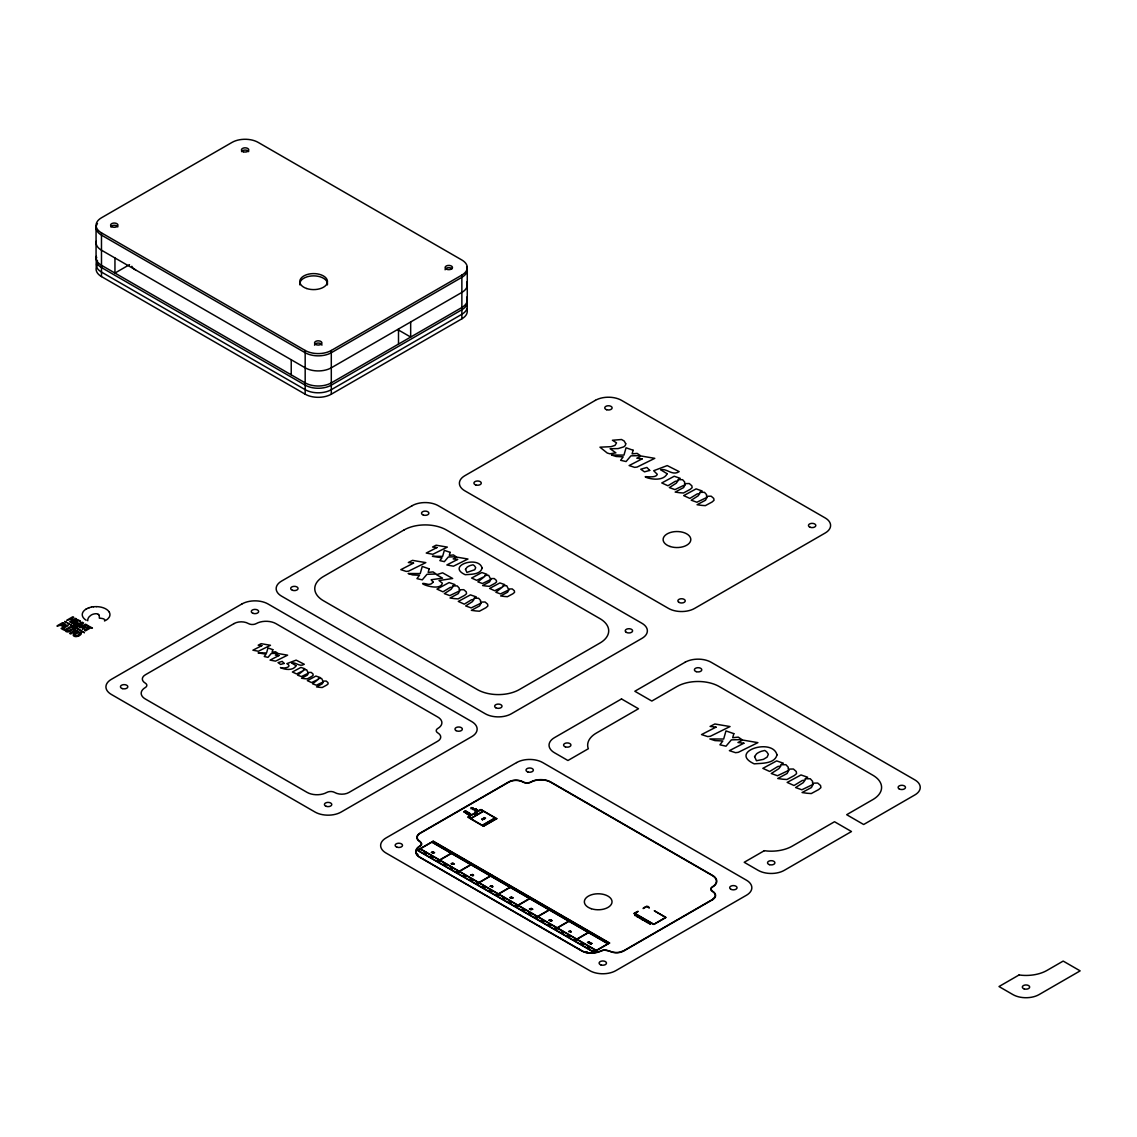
<?xml version="1.0" encoding="UTF-8"?>
<svg xmlns="http://www.w3.org/2000/svg" width="1137" height="1137" viewBox="0 0 1137 1137"><rect width="100%" height="100%" fill="white"/><g stroke="black" fill="none" stroke-linecap="round" stroke-linejoin="round"><path stroke-width="1.5" d="M551.303 920.871L550.464 920.871L551.246 920.515M63.97 624.369L61.881 625.108A9.352 5.401 0 0 1 61.512 624.909M635.597 914.12C631.262 914.176 638.155 911.078 634.275 913.309L653.818 924.452L665.955 917.445L654.287 910.765L665.685 917.46L653.832 924.296L634.801 913.309L638.127 911.32L634.56 913.267M74.275 628.008L76.378 626.743C79.803 628.562 74.8 626.658 76.662 628.15M84.408 632.698L77.359 628.676L80.954 630.637M78.083 626.658L78.979 625.748L75.895 625.393M539.279 926.044L540.658 926.897M578.449 948.727L579.756 949.48M417.961 854.569L416.938 853.901M75.056 624.753L82.262 622.237L83.569 622.991L79.292 627.055M88.032 626.43L87.648 626.857A3.965 2.288 0 0 1 86.995 627.254L86.355 627.453A1.848 1.066 0 0 1 85.716 627.539L82.66 629.301A11.938 6.893 0 0 1 82.177 629.017L83.726 627.013L83.001 626.814M644.523 920.316L643.343 920.401L644.508 919.932M79.704 627.596L85.573 624.185L87.293 625.137A6.182 3.567 0 0 1 87.592 625.322L88.075 625.904A1.99 1.151 0 0 1 88.032 626.43M75.07 634.418L74.914 635.455A1.507 0.867 0 0 0 75.227 635.626L77.273 635.441A4.946 2.857 0 0 0 77.671 635.228L78.552 634.73A13.147 7.589 0 0 0 78.879 634.545M64.965 625.208L65.221 624.924A2.274 1.308 0 0 0 65.377 624.369L64.965 623.716A5.003 2.885 0 0 0 64.596 623.474L63.302 622.721M81.736 623.332L78.396 624.455L79.419 625.037M81.566 623.502L79.661 625.179M74.175 633.593L73.308 634.702A3.269 1.89 0 0 0 73.265 635.228A2.473 1.421 0 0 0 73.663 635.867A2.729 1.578 0 0 0 74.004 636.123A2.999 1.734 0 0 0 74.672 636.407A2.331 1.35 0 0 0 75.412 636.564L76.051 636.578A3.567 2.061 0 0 0 77.074 636.464L78.68 635.938M519.893 914.702L521.144 915.612M66.969 629.87L66.912 630.864L68.604 630.836M79.135 634.389L79.746 633.394L78.751 632.826A2.032 1.18 0 0 0 77.913 632.911L77.089 633.167M71.844 623.048L77.742 619.637L80.414 621.172L77.828 620.731L76.307 621.612L77.842 622.507L77.032 622.991L75.454 622.095L73.734 623.09L75.483 624.099L74.587 624.625L72.185 623.261M65.775 629.344L65.065 630.353L65.832 631.39A5.045 2.914 0 0 0 66.216 631.603L66.969 631.845A2.26 1.308 0 0 0 68.106 631.902L69.456 631.547M64.795 621.427L71.844 625.393L68.263 623.446M67.168 629.742L71.276 627.326L70.224 626.757L66.102 629.131M64.71 625.378L64.596 625.449A4.647 2.686 0 0 1 64.127 625.705L63.217 625.961A2.317 1.336 0 0 1 62.35 626.004A2.032 1.18 0 0 1 61.654 625.876L60.289 625.208L57.234 626.245M76.492 633.494L75.539 634.076A6.012 3.468 0 0 0 75.156 634.318M84.522 630.225L85.403 630.879L90.463 627.979L92.424 628.107L89.198 626.245L88.345 626.757L89.439 627.382L84.706 630.111M67.097 620.063L72.796 616.78L73.82 617.363L71.446 618.741L73.166 619.736L75.554 618.372L76.577 618.954L70.665 622.365L69.655 621.783L72.242 620.276L70.522 619.281L67.055 620.305M129.533 264.637L114.951 273.051L114.951 257.985M101.477 232.858L305.171 350.466A18.462 10.659 0 0 0 331.293 350.466L461.864 275.083A18.462 10.659 0 0 0 461.864 260.003L258.17 142.395A18.462 10.659 0 0 0 232.047 142.395L101.477 217.778A18.462 10.659 0 0 0 101.477 232.858L101.491 276.589L305.185 394.198A18.462 10.659 0 0 0 331.308 394.198L461.878 318.815A18.462 10.659 0 0 0 466.653 308.511M57.191 625.791L62.649 622.65M79.874 627.695L83.214 626.714M74.502 633.366L75.838 632.598M85.517 625.364L84.309 626.459M78.965 635.796L80.059 635.157A6.609 3.823 0 0 0 80.429 634.872L80.628 634.673A4.69 2.715 0 0 0 81.097 634.076A3.269 1.89 0 0 0 81.239 633.508A2.615 1.507 0 0 0 80.869 632.769M69.883 631.348C78.723 626.146 71.787 628.818 68.803 630.751M76.435 628.278L74.488 628.136M87.577 608.338L89.326 607.67M641.851 919.563L643.016 919.066M485.584 818.057C484.589 819.479 482.841 816.011 485.016 818.384M643.798 919.734L642.476 919.975L643.826 919.535M76.122 632.47L76.463 632.343A5.003 2.885 0 0 1 77.501 632.058L78.808 631.973A2.615 1.507 0 0 1 79.974 632.215L80.173 632.3A3.937 2.274 0 0 1 80.656 632.57L80.926 632.812M93.262 606.817L94.357 606.703A13.729 7.931 0 0 1 96.432 606.675M560.555 938.38L559.205 937.613M649.54 922.832L648.388 923.315L649.582 923.073M570.675 932.241C569.324 932.553 572.266 931.317 570.589 931.97M641.709 918.312L640.557 918.795L641.737 918.554M648.303 922.121L647.138 922.59L648.332 922.363M73.109 627.397L74.218 627.439A1.521 0.881 0 0 0 75.284 626.828A1.691 0.981 0 0 0 74.871 625.862A1.691 0.981 0 0 0 73.209 625.606M97.853 614.079L97.583 613.98A2.857 1.649 0 0 0 97.071 613.838L96.73 613.781A3.184 1.833 0 0 0 95.721 613.738L95.451 613.753A7.746 4.477 0 0 0 93.419 614.122L92.95 614.264A7.973 4.605 0 0 0 91.855 614.705L91.5 614.89A10.105 5.827 0 0 0 91.088 615.131L89.34 616.609A13.658 7.888 0 0 0 88.501 617.732A14.212 8.201 0 0 0 88.103 618.514A13.388 7.732 0 0 0 87.776 619.708A15.634 9.025 0 0 0 87.734 620.276L87.734 620.418A11.526 6.651 0 0 0 87.748 620.759M84.607 626.629L86.398 625.634M61.512 624.909L63.047 623.616L63.857 624.128M397.936 329.702L410.67 337.049L410.67 321.97M81.963 631.22L84.252 632.556M66.685 622.536L64.937 621.527M581.902 950.731L420.249 857.412A13.729 7.931 0 0 1 420.079 846.113L420.122 846.084A5.671 3.269 0 0 0 421.742 843.782L420.093 841.494A9.977 5.77 0 0 1 419.823 833.535L508.907 782.1A9.835 5.671 0 0 1 522.977 782.071A5.728 3.312 0 0 0 531.05 782.128A13.857 8.002 0 0 1 550.564 782.171L712.217 875.504A13.729 7.931 0 0 1 712.373 886.803A5.671 3.269 0 0 0 712.373 891.422A9.991 5.77 0 0 1 714.988 896.823L712.345 899.552L623.559 950.816L619.324 952.294A9.835 5.671 0 0 1 612.815 952.124L605.424 949.85A5.742 3.312 0 0 0 601.402 950.788A13.843 7.987 0 0 1 592.405 953.076L586.521 952.508A13.843 7.987 0 0 1 581.917 950.745M86.199 620.205L85.73 619.921A15.691 9.053 0 0 1 84.749 619.196A13.843 7.987 0 0 1 82.319 615.344L82.276 614.932A14.17 8.186 0 0 1 82.361 613.696L82.475 613.241A13.374 7.717 0 0 1 83.825 610.967A14.284 8.243 0 0 1 84.579 610.214L84.678 610.128A13.729 7.931 0 0 1 86.014 609.162M98.308 614.321L98.478 614.435A2.658 1.535 0 0 1 98.862 614.776L98.962 614.932M467.264 269.796L467.264 299.955M461.864 275.083L461.878 318.815M398.504 328.991L398.504 344.07M331.308 394.198L331.293 350.466M305.171 350.466L305.185 394.198M291.228 359.747L291.228 374.826M96.062 227.585L96.062 257.744M72.356 627.169A1.691 0.981 0 0 1 71.972 626.501M73.308 625.762A1.507 0.867 0 0 0 72.683 625.961L72.342 626.004A1.705 0.981 0 0 0 72.1 626.473M89.283 607.684A13.729 7.931 0 0 1 91.187 607.172M96.574 606.632A13.843 7.987 0 0 1 109.053 611.763M91.486 607.03A14.284 8.243 0 0 1 93.532 606.689M85.886 609.304A13.374 7.717 0 0 1 87.435 608.48M109.01 611.749A13.644 7.874 0 0 1 109.621 612.928A13.232 7.632 0 0 1 109.848 613.738L109.934 614.563A16.771 9.679 0 0 1 109.919 615.117L109.678 616.155A14.056 8.115 0 0 1 109.109 617.348L107.887 618.812A14.127 8.158 0 0 1 106.167 620.106L104.448 620.873A2.089 1.208 0 0 0 104.661 620.603M99.104 615.302A26.535 15.321 0 0 1 99.331 616.78L99.345 617.704A11.953 6.907 0 0 1 99.331 617.988L99.416 618.201A8.428 4.875 0 0 1 100.866 618.301A9.167 5.287 0 0 1 102.33 618.528A10.702 6.182 0 0 1 102.785 618.642A7.831 4.52 0 0 1 103.225 618.755L103.325 618.784A2.857 1.649 0 0 1 104.732 619.949L104.76 620.134A3.34 1.933 0 0 1 104.746 620.39M101.491 276.589A18.462 10.659 0 0 1 97.484 264.978M466.653 303.991A18.462 10.659 0 0 1 461.878 314.281L331.308 389.678A18.462 10.659 0 0 1 305.185 389.678L101.491 272.07A18.462 10.659 0 0 1 97.484 260.458M97.469 223.506A18.462 10.659 0 0 0 101.477 235.117L305.171 352.726A18.462 10.659 0 0 0 331.293 352.726L461.864 277.343A18.462 10.659 0 0 0 466.639 267.039M299.898 284.904A13.843 8.002 0 0 1 313.627 275.865A13.843 8.002 0 0 1 327.357 284.904M314.537 345.193A3.695 2.132 0 0 1 318.232 343.061A3.695 2.132 0 0 1 321.927 345.193M241.541 151.647A3.695 2.132 0 0 1 245.109 150.07A3.695 2.132 0 0 1 248.676 151.647M445.107 269.796A3.695 2.132 0 0 1 447.85 267.735A3.695 2.132 0 0 1 452 268.73M110.701 226.874A3.695 2.132 0 0 1 114.269 225.297A3.695 2.132 0 0 1 117.836 226.874M96.247 256.351A18.462 10.659 0 0 0 101.491 265.291L305.185 382.885A18.462 10.659 0 0 0 331.293 382.885L461.878 307.502A18.462 10.659 0 0 0 466.639 297.198M96.219 241.271A18.462 10.659 0 0 0 101.477 250.197L305.171 367.805A18.462 10.659 0 0 0 331.293 367.805L461.864 292.422A18.462 10.659 0 0 0 466.639 282.118M135.573 269.881A13.9 8.03 0 0 1 133.299 268.218M132.46 267.28A13.9 8.03 0 0 1 131.849 266.285M466.653 299.472A18.462 10.659 0 0 1 461.878 309.761L331.308 385.145A18.462 10.659 0 0 1 305.185 385.145L101.491 267.55A18.462 10.659 0 0 1 96.716 257.246M470.121 813.708L470.05 814.007A1.705 0.981 0 0 1 469.14 814.533L468.074 814.334L470.121 813.708M472.836 807.725L472.793 808.691L470.917 808.691L470.988 807.64L472.836 807.725M464.337 811.932C466.014 811.292 465.772 813.595 463.882 811.903C464.635 809.786 468.799 812.244 465.331 811.278A1.705 0.981 0 0 0 464.408 811.804L464.337 811.932M482.969 818.512L484.575 818.811L482.969 818.512M474.797 810.852L477.867 810.084L475.55 810.582L476.304 809.231L474.825 810.823M640.699 918.042C637.288 919.279 642.178 916.052 640.699 918.042M433.495 851.911L431.435 852.423L433.495 851.911M453.08 863.225L451.019 863.736L453.08 863.253M465.488 569.324L466.881 572.408L474.783 569.722L475.707 567.647L474.47 565.8L473.049 564.805L470.491 565.444A13.289 7.675 0 0 0 467.037 567.235L465.488 569.324M754.57 756.574L756.446 760.724L763.41 759.36L767.12 757.114L768.37 754.3L766.693 751.799L764.775 750.463L761.307 751.315A17.95 10.361 0 0 0 756.645 753.746L754.57 756.574M472.665 874.524L470.604 875.035L472.665 874.524M492.264 885.837L490.189 886.348L492.264 885.837M511.849 897.15L509.774 897.661L511.849 897.178M531.434 908.449L529.359 908.96L531.434 908.477M551.019 919.762L548.944 920.274L551.019 919.762M570.603 931.075L568.528 931.573L570.603 931.104M635.967 914.873L634.787 915.541L635.967 914.901M648.033 921.482L645.958 921.993L648.033 921.51M650.947 923.159L650.222 923.642C652.539 924.097 646.754 924.495 650.947 923.159M72.853 626.487L74.616 626.515L72.896 626.402M625.691 443.657L625.62 444.595A6.978 4.036 0 0 1 623.602 446.912L618.087 448.603L610.1 448.731L615.884 452.853L609.887 453.805L607.257 453.038L599.966 447.182L611.024 446.67L615.018 445.391L616.538 442.847L612.417 440.261L621.527 439.507L624.17 441L625.691 443.657M308.34 673.232L307.331 675.151L301.575 678.249L304.659 678.69L307.232 678.874L311.78 676.416L313.172 675.236L312.959 673.928L311.197 672.408L307.985 672.479L306.62 669.764L303.437 669.792L305.014 668.826L300.907 667.419L292.408 672.01L296.615 673.928L303.465 670.574L297.581 675.179L301.419 676.558L308.34 673.232M323.306 681.873L322.311 683.792L316.541 686.89L319.625 687.331L322.197 687.515L326.745 685.057L328.138 683.877L327.925 682.57L326.177 681.049L322.965 681.12L321.586 678.405L318.403 678.434L319.98 677.467L315.887 676.06L307.374 680.651L311.595 682.57L318.431 679.215L312.561 683.82L316.384 685.199L323.306 681.873M459.675 590.856L458.254 593.599L450.039 598.005L454.43 598.63L458.097 598.886L464.592 595.39L466.554 593.699L466.255 591.851L463.768 589.677L459.177 589.776L459.277 588.184L457.23 585.91L452.697 585.953L454.942 584.589L449.101 582.57L436.978 589.108L442.975 591.837L450.153 587.474L452.739 587.062L451.005 589.364L444.354 593.628L449.826 595.589L459.675 590.856M481.008 603.164L479.587 605.907L471.372 610.327L475.763 610.939L479.43 611.209L485.925 607.712L487.887 606.021L487.588 604.173L485.087 601.999L480.51 602.098L480.61 600.507L478.563 598.218L474.03 598.261L476.275 596.897L470.434 594.878L458.31 601.43L464.308 604.159L471.485 599.796L474.072 599.384L472.338 601.686L465.687 605.936L471.159 607.897L481.008 603.164M490.772 579.515L489.578 581.831L482.642 585.555L486.352 586.081L489.45 586.308L494.922 583.352L496.585 581.931L496.329 580.367L494.225 578.534L490.36 578.619L488.711 575.35L484.888 575.379L486.778 574.228L481.846 572.536L471.628 578.051L476.687 580.353L484.916 576.317L477.853 581.86L482.458 583.523L490.772 579.515M508.779 589.918L507.571 592.235L500.65 595.944L504.345 596.47L507.443 596.698L512.929 593.741L514.592 592.32L514.336 590.757L512.233 588.923L508.367 589.009L506.718 585.74L502.881 585.782L504.785 584.631L499.854 582.926L489.635 588.44L494.694 590.743L502.924 586.72L495.846 592.249L500.465 593.912L508.779 589.918M685.085 484.746L683.621 487.56L675.193 492.094L679.699 492.733L683.465 493.003L690.131 489.407L692.149 487.674L691.836 485.783L689.278 483.538L684.573 483.651L684.673 482.017L682.57 479.672L677.908 479.715L680.224 478.322L674.227 476.247L661.791 482.955L667.945 485.755L675.307 481.292L677.965 480.852L676.188 483.225L669.366 487.588L674.966 489.606L685.085 484.746M706.972 497.381L705.508 500.209L697.08 504.729L701.586 505.368L705.352 505.638L712.018 502.042L714.036 500.308L713.723 498.418L711.165 496.187L706.475 496.286L706.574 494.652L704.457 492.307L699.809 492.349L702.112 490.957L696.114 488.882L683.692 495.604L689.846 498.404L697.208 493.927L699.852 493.501L698.075 495.86L691.253 500.223L696.867 502.241L706.972 497.381M788.737 770.346L787.117 773.473L777.751 778.504L782.753 779.215L786.932 779.513L794.337 775.533L796.582 773.601L796.241 771.497L793.399 769.01L788.168 769.124L788.282 767.304L785.937 764.704L780.764 764.76L783.336 763.197L776.67 760.895L762.856 768.356L769.692 771.469L777.879 766.494L780.821 766.025L778.845 768.655L771.27 773.501L777.495 775.747L788.737 770.346M813.054 784.388L811.434 787.529L802.068 792.546L807.071 793.256L811.264 793.555L818.654 789.575L820.914 787.643L820.559 785.539L817.716 783.052L812.5 783.166L812.614 781.361L810.269 778.746L805.095 778.802L807.654 777.239L801.002 774.951L787.174 782.412L794.024 785.511L802.196 780.551L805.138 780.067L803.177 782.697L795.587 787.543L801.827 789.789L813.054 784.388M482.088 568.116C480.411 574.796 470.647 574.199 465.232 574.711C445.818 565.785 478.933 555.112 482.088 568.116M776.983 754.925C774.723 763.965 761.534 763.169 754.215 763.851C727.978 751.784 772.734 737.359 776.983 754.925M649.241 907.795C647.564 902.963 637.956 912.485 646.655 906.459L649.071 907.852M637.317 916.948L639.321 916.479L637.758 916.792L638.326 915.882L637.317 916.948M491.923 886.505C490.189 887.94 495.235 886.149 491.951 886.49M636.45 915.655C634.929 917.246 639.733 915.129 636.45 915.655M272.809 649.639L272.113 652.141L275.538 651.785L277.741 653.278L271.288 653.477L267.991 657.357L264.253 656.518L266.015 654.159L258.071 652.908L266.555 652.951L267.977 647.962L272.809 649.639M429.161 568.855L428.152 572.408L433.041 571.897L436.167 574.029L426.986 574.299L422.282 579.842L416.952 578.634L419.482 575.279L412.575 574.924L408.14 573.503L420.235 573.574L422.253 566.453L429.161 568.855M450.153 552.369L449.314 555.368L453.436 554.941L456.079 556.746L448.319 556.974L444.354 561.65L439.863 560.626L441.98 557.784L432.415 556.291L442.62 556.348L444.34 550.351L450.153 552.369M633.138 450.252L632.101 453.905L637.118 453.379L640.33 455.582L630.907 455.852L626.089 461.537L620.617 460.3L623.204 456.847L616.112 456.491L611.564 455.027L623.971 455.098L626.061 447.793L633.138 450.252M733.834 733.649L732.697 737.714L738.268 737.131L741.836 739.562L731.361 739.874L726.003 746.185L719.92 744.82L722.805 740.983L714.931 740.585L709.872 738.951L723.658 739.036L725.974 730.92L733.834 733.649M296.075 665.699C293.36 670.929 284.705 669.807 280.455 667.561C283.383 668.997 293.289 667.049 286.865 663.638L296.146 660.128L304.275 664.264C299.571 667.391 295.876 661.819 291.626 662.999L296.075 665.699M667.149 473.731C663.937 480.539 653.349 479.715 647.251 477.782C639.548 474.74 655.935 479.402 657.257 474.285L653.69 470.718L667.248 465.587L679.144 471.628C672.251 476.204 666.865 468.06 660.654 469.78L667.149 473.731M470.59 813.893C466.667 817.205 468.16 811.193 470.59 813.893M466.596 813.751L468.998 812.628L467.264 813.339C470.05 809.373 462.532 815.328 467.208 812.458L466.596 813.751M472.097 875.348C472.58 877.352 475.138 873.614 472.125 875.319M453.194 863.992L452.128 864.305L454.388 863.978L453.265 863.949M589.492 942.545C586.635 943.809 591.993 943.269 589.506 942.516M586.791 952.323L585.797 952.11L587.744 952.536L586.82 952.294M482.514 819.834L481.832 818.754L482.543 819.805M432.43 852.935L434.618 852.622L432.501 852.892M496.798 818.654L483.481 826.301L467.705 817.105L480.937 809.501L496.798 818.654M513.029 897.846L511.01 898.301L513.014 897.875M530.666 909.657L532.798 909.259L531.732 908.676L532.414 909.23L530.752 909.614M609.603 943.028L593.613 952.152L417.293 850.263L433.254 841.181L609.603 943.028M475.92 808.99C473.262 810.965 470.562 808.606 475.92 808.99M587.502 942.474L589.563 942.019L587.573 942.431M433.211 582.201L431.207 583.864A4.903 2.828 0 0 1 428.265 584.375C410.5 579.856 440.076 593.329 442.321 583.153L439.053 580.552L452.668 578.491L442.606 572.821L436.551 574.711L442.549 578.164L431.136 579.756L433.211 582.201M644.864 921.183L645.958 920.259L644.85 921.141M552.141 920.572L550.18 920.814L552.141 920.572M590.103 943.696L591.865 943.412L590.103 943.696M512.19 898.23L511.28 898.258L512.19 898.23M590.359 943.753L590.799 944.008A1.492 0.867 0 0 0 591.538 943.582L591.112 943.326A1.492 0.867 0 0 0 590.359 943.753M640.415 918.099L639.506 918.042L640.415 918.099M640.984 917.715L640.188 917.658L640.984 917.715M284.136 663.439L280.583 664.42L278.039 662.615L282.232 661.407L284.136 663.439M649.696 470.42L644.494 471.855L640.771 469.226L646.91 467.463L649.696 470.42M712.913 899.509L623.801 950.973A10.19 5.884 0 0 1 609.233 950.987L604.387 950.12A5.372 3.098 0 0 0 601.644 950.944L592.434 953.275A14.241 8.215 0 0 1 581.647 950.902L418.643 856.687A14.085 8.13 0 0 1 419.809 845.971A5.315 3.07 0 0 0 419.809 841.622A10.347 5.969 0 0 1 419.539 833.393L508.651 781.943A10.205 5.884 0 0 1 523.233 781.929A5.358 3.098 0 0 0 530.823 781.958A14.212 8.215 0 0 1 550.805 782.014L712.487 875.362A14.085 8.13 0 0 1 712.657 886.945A5.301 3.056 0 0 0 711.193 889.717L712.657 891.28A10.332 5.969 0 0 1 712.913 899.509M261.837 645.631L252.926 650.208L258.397 651.245L270.478 645.276L261.14 643.684L258.198 645.205L261.837 645.631M436.963 547.551L426.247 553.051L432.813 554.287L447.338 547.11L436.111 545.206L432.586 547.025L436.963 547.551M413.527 563.128L400.821 569.665L406.236 571.428L408.609 571.129L425.821 562.63L412.518 560.37L408.339 562.517L413.527 563.128M278.991 655.537L270.08 660.114L275.538 661.137L287.618 655.168L278.281 653.59L275.353 655.097L278.991 655.537M457.571 559.447L446.869 564.961L453.436 566.198L467.961 559.02L456.733 557.116L453.194 558.921L457.571 559.447M642.163 458.865L629.131 465.559L634.673 467.378L637.118 467.065L654.784 458.339L641.14 456.022L636.834 458.225L642.163 458.865M716.012 727.14L701.529 734.573L707.697 736.591L710.398 736.25L730.039 726.557L714.86 723.985L710.085 726.429L716.012 727.14M743.868 743.228L729.385 750.662L735.554 752.68L738.268 752.339L757.896 742.646L742.731 740.059L737.956 742.518L743.868 743.228M74.559 629.216L73.663 629.742L74.8 630.395L69.613 633.394L70.65 633.991L75.838 630.992L77.87 631.12L74.559 629.216M64.766 629.472L63.8 630.04L61.071 628.463L67.154 624.952L68.22 625.549L63.103 628.505L64.766 629.472M241.911 603.974L111.341 679.357A18.462 10.659 0 0 0 111.341 694.437L315.034 812.045A18.462 10.659 0 0 0 341.157 812.045L471.727 736.662A18.462 10.659 0 0 0 471.727 721.583L268.034 603.974A18.462 10.659 0 0 0 241.911 603.974M412.148 505.695L281.578 581.078A18.462 10.659 0 0 0 281.578 596.158L485.272 713.766A18.462 10.659 0 0 0 511.38 713.766L641.964 638.369A18.462 10.659 0 0 0 641.964 623.303L438.257 505.695A18.462 10.659 0 0 0 412.148 505.695M595.39 400.338L464.806 475.721A18.462 10.659 0 0 0 464.806 490.8L668.499 608.409A18.462 10.659 0 0 0 694.622 608.409L825.192 533.011A18.462 10.659 0 0 0 825.192 517.946L621.498 400.338A18.462 10.659 0 0 0 595.39 400.338M234.08 623.573L145.294 674.838A10.162 5.87 0 0 0 145.252 683.11A5.486 3.169 0 0 1 145.252 687.587A13.9 8.03 0 0 0 145.422 699.042L307.075 792.375A14.028 8.101 0 0 0 326.831 792.418A5.543 3.198 0 0 1 334.662 792.461A10.006 5.784 0 0 0 348.988 792.446L437.773 741.182A10.162 5.87 0 0 0 437.816 732.91A5.486 3.169 0 0 1 437.816 728.433A13.9 8.03 0 0 0 437.646 716.978L275.993 623.659A14.028 8.101 0 0 0 256.237 623.602A5.543 3.198 0 0 1 248.406 623.559A10.006 5.784 0 0 0 234.08 623.573M404.189 529.885L323.462 576.502A29.69 17.14 0 0 0 323.619 600.833L477.213 689.505A29.69 17.14 0 0 0 519.325 689.576L600.052 642.973A29.86 17.24 0 0 0 599.952 618.642L446.358 529.97A29.917 17.268 0 0 0 404.189 529.885M621.513 698.942L554.458 737.657A18.462 10.659 0 0 0 554.458 752.737L567.932 760.511L588.355 748.729L587.928 747.506A29.69 17.14 0 0 1 596.342 733.081L638.497 708.749L621.513 698.942M685.042 662.274L634.83 691.253L651.814 701.06L677.069 686.478A29.917 17.268 0 0 1 719.238 686.549L872.832 775.221A29.86 17.24 0 0 1 872.932 799.553L846.681 814.703L863.651 824.51L914.844 794.948A18.462 10.659 0 0 0 914.844 779.883L711.151 662.274A18.462 10.659 0 0 0 685.042 662.274M516.61 762.572L386.04 837.955A18.462 10.659 0 0 0 386.04 853.034L589.733 970.643A18.462 10.659 0 0 0 615.842 970.643L746.426 895.26A18.462 10.659 0 0 0 746.426 880.18L542.733 762.572A18.462 10.659 0 0 0 516.61 762.572M468.529 816.92L470.889 818.285L468.529 816.92M473.759 813.907L468.799 816.778L471.144 818.128L476.105 815.272L473.759 813.907M475.067 813.154L474.015 813.765L476.375 815.115L477.412 814.518L475.067 813.154M480.283 810.141L475.323 813.012L477.668 814.362L482.642 811.505L480.283 810.141M480.937 809.771L483.282 811.122L480.937 809.771M483.552 811.278L470.761 818.654L482.244 825.291L495.036 817.901L483.552 811.278M420.079 848.941L417.734 850.305L420.079 848.941M431.833 842.162L420.335 848.799L439.664 859.956L451.147 853.318L431.833 842.162M433.14 841.408L432.088 842.005L451.417 853.162L452.455 852.565L433.14 841.408M420.733 849.325L418.373 850.675L423.348 853.546L425.693 852.182L420.733 849.325M425.949 852.338L423.604 853.688L424.641 854.299L427 852.935L425.949 852.338M427.256 853.091L424.911 854.441L429.871 857.312L432.216 855.948L427.256 853.091M495.306 818.057L482.5 825.448L483.552 826.045L496.343 818.654L495.306 818.057M432.486 856.104L430.127 857.469L431.179 858.065L433.524 856.701L432.486 856.104M433.794 856.857L431.435 858.222L436.395 861.079L438.754 859.728L433.794 856.857M439.01 859.87L436.665 861.235L439.01 859.87M439.664 860.254L437.319 861.604L439.664 860.254M451.417 853.461L439.92 860.098L459.249 871.255L470.746 864.617L451.417 853.461M452.725 852.707L451.673 853.318L471.002 864.475L472.04 863.864L452.725 852.707M440.317 860.624L437.972 861.988L442.933 864.845L445.278 863.495L440.317 860.624M445.533 863.637L443.188 865.001L444.24 865.598L446.585 864.248L445.533 863.637M446.841 864.404L444.496 865.754L449.456 868.625L451.801 867.261L446.841 864.404M452.071 867.417L449.712 868.767L450.764 869.379L453.109 868.014L452.071 867.417M453.379 868.171L451.019 869.521L455.98 872.392L458.339 871.027L453.379 868.171M458.595 871.184L456.25 872.534L458.595 871.184M459.249 871.553L456.903 872.918L459.249 871.553M471.002 864.774L459.504 871.411L478.833 882.568L490.331 875.931L471.002 864.774M472.31 864.021L471.258 864.617L490.587 875.774L491.639 875.177L472.31 864.021M459.902 871.937L457.557 873.287L462.517 876.158L464.862 874.794L459.902 871.937M465.132 874.95L462.773 876.314L463.825 876.911L466.17 875.561L465.132 874.95M466.426 875.703L464.081 877.068L469.041 879.924L471.4 878.574L466.426 875.703M471.656 878.716L469.311 880.081L470.348 880.678L472.694 879.327L471.656 878.716M472.964 879.469L470.604 880.834L475.579 883.691L477.924 882.34L472.964 879.469M478.18 882.497L475.834 883.847L478.18 882.497M478.833 882.866L476.488 884.231L478.833 882.866M490.587 876.087L479.103 882.71L498.418 893.867L509.916 887.244L490.587 876.087M491.895 875.334L490.843 875.931L510.172 887.087L511.224 886.49L491.895 875.334M479.487 883.25L477.142 884.6L482.102 887.471L484.447 886.107L479.487 883.25M484.717 886.263L482.358 887.613L483.41 888.224L485.755 886.86L484.717 886.263M486.025 887.016L483.666 888.367L488.626 891.237L490.985 889.873L486.025 887.016M491.241 890.029L488.896 891.38L489.933 891.991L492.293 890.626L491.241 890.029M492.548 890.783L490.203 892.133L495.163 895.004L497.509 893.654L492.548 890.783M497.764 893.796L495.419 895.16L497.764 893.796M498.418 894.179L496.073 895.53L498.418 894.179M510.172 887.386L498.688 894.023L518.003 905.18L529.501 898.543L510.172 887.386M511.479 886.633L510.442 887.244L529.757 898.401L530.808 897.789L511.479 886.633M499.072 894.549L496.727 895.913L501.687 898.77L504.032 897.42L499.072 894.549M504.302 897.562L501.943 898.926L502.995 899.523L505.34 898.173L504.302 897.562M505.61 898.315L503.25 899.68L508.211 902.536L510.57 901.186L505.61 898.315M510.826 901.343L508.481 902.693L509.518 903.29L511.877 901.939L510.826 901.343M512.133 902.096L509.788 903.446L514.748 906.317L517.093 904.953L512.133 902.096M517.349 905.109L515.004 906.459L517.349 905.109M518.003 905.478L515.658 906.843L518.003 905.478M529.757 898.699L518.273 905.336L537.602 916.493L549.086 909.856L529.757 898.699M531.064 897.946L530.027 898.543L549.342 909.699L550.393 909.103L531.064 897.946M518.657 905.862L516.312 907.212L521.272 910.083L523.617 908.719L518.657 905.862M523.887 908.875L521.528 910.225L522.579 910.836L524.924 909.472L523.887 908.875M525.195 909.628L522.835 910.993L527.795 913.85L530.155 912.499L525.195 909.628M530.41 912.641L528.065 914.006L529.103 914.603L531.462 913.253L530.41 912.641M531.718 913.395L529.373 914.759L534.333 917.616L536.678 916.266L531.718 913.395M536.948 916.408L534.589 917.772L536.948 916.408M537.602 916.792L535.243 918.142L537.602 916.792M549.342 910.012L537.858 916.635L557.187 927.792L568.671 921.169L549.342 910.012M550.649 909.259L549.612 909.856L568.926 921.013L569.978 920.416L550.649 909.259M538.242 917.161L535.897 918.525L540.857 921.396L543.216 920.032L538.242 917.161M543.472 920.188L541.127 921.538L542.164 922.15L544.509 920.785L543.472 920.188M544.779 920.942L542.42 922.292L547.394 925.163L549.74 923.798L544.779 920.942M549.995 923.955L547.65 925.305L548.688 925.916L551.047 924.552L549.995 923.955M551.303 924.708L548.958 926.058L553.918 928.929L556.263 927.565L551.303 924.708M556.533 927.721L554.174 929.085L556.533 927.721M557.187 928.105L554.828 929.455L557.187 928.105M568.926 921.311L557.443 927.948L576.772 939.105L588.255 932.468L568.926 921.311M570.234 920.558L569.196 921.169L588.525 932.326L589.563 931.715L570.234 920.558M557.841 928.474L555.481 929.839L560.442 932.695L562.801 931.345L557.841 928.474M563.057 931.487L560.712 932.852L561.749 933.449L564.108 932.098L563.057 931.487M564.364 932.241L562.019 933.605L566.979 936.462L569.324 935.111L564.364 932.241M569.58 935.268L567.235 936.618L568.287 937.215L570.632 935.865L569.58 935.268M570.888 936.021L568.543 937.371L573.503 940.242L575.848 938.878L570.888 936.021M576.118 939.034L573.759 940.384L576.118 939.034M576.772 939.404L574.412 940.768L576.772 939.404M588.525 932.624L577.027 939.261L596.356 950.418L607.84 943.781L588.525 932.624M589.819 931.871L588.781 932.468L608.11 943.625L609.148 943.028L589.819 931.871M577.425 939.787L575.066 941.138L580.026 944.008L582.386 942.644L577.425 939.787M582.641 942.8L580.296 944.151L581.334 944.762L583.693 943.397L582.641 942.8M583.949 943.554L581.604 944.904L586.564 947.775L588.909 946.425L583.949 943.554M589.165 946.567L586.82 947.931L587.872 948.528L590.217 947.178L589.165 946.567M590.473 947.32L588.127 948.684L593.088 951.541L595.433 950.191L590.473 947.32M764.32 850.689L744.209 862.287L758.152 870.345A18.462 10.659 0 0 0 784.274 870.345L851.485 831.531L834.515 821.738L792.205 846.155A29.69 17.14 0 0 1 767.233 851.03L764.32 850.689M595.703 950.333L593.343 951.697L595.703 950.333M1019.093 974.949L998.997 986.546L1012.939 994.605A18.462 10.659 0 0 0 1039.047 994.605L1080.15 970.87L1063.18 961.078L1046.992 970.415A29.69 17.14 0 0 1 1022.021 975.29L1019.093 974.949M591.268 908.705A13.843 8.002 0 0 0 612.033 901.783A13.843 8.002 0 0 0 591.268 894.847A13.843 8.002 0 0 0 591.268 908.705M527.824 771.952A3.695 2.132 0 0 0 533.367 770.104A3.695 2.132 0 0 0 527.824 768.271A3.695 2.132 0 0 0 527.824 771.952M730.75 889.219A3.695 2.132 0 0 0 736.932 888.267A3.695 2.132 0 0 0 732.413 885.652A3.695 2.132 0 0 0 730.75 889.219M600.947 964.943A3.695 2.132 0 0 0 606.49 963.096A3.695 2.132 0 0 0 600.947 961.248A3.695 2.132 0 0 0 600.947 964.943M396.984 847.193A3.695 2.132 0 0 0 402.526 845.345A3.695 2.132 0 0 0 396.984 843.498A3.695 2.132 0 0 0 396.984 847.193M1024.153 988.906A3.695 2.132 0 0 0 1029.681 987.058A3.695 2.132 0 0 0 1024.153 985.225A3.695 2.132 0 0 0 1024.153 988.906M253.125 613.369A3.695 2.132 0 0 0 258.667 611.521A3.695 2.132 0 0 0 253.125 609.674A3.695 2.132 0 0 0 253.125 613.369M326.248 806.346A3.695 2.132 0 0 0 331.791 804.499A3.695 2.132 0 0 0 326.248 802.665A3.695 2.132 0 0 0 326.248 806.346M456.051 730.622A3.695 2.132 0 0 0 462.233 729.67A3.695 2.132 0 0 0 457.714 727.055A3.695 2.132 0 0 0 456.051 730.622M122.284 688.596A3.695 2.132 0 0 0 127.827 686.748A3.695 2.132 0 0 0 122.284 684.9A3.695 2.132 0 0 0 122.284 688.596M626.288 632.343A3.695 2.132 0 0 0 632.47 631.39A3.695 2.132 0 0 0 627.951 628.775A3.695 2.132 0 0 0 626.288 632.343M423.362 515.075A3.695 2.132 0 0 0 428.891 513.228A3.695 2.132 0 0 0 423.362 511.38A3.695 2.132 0 0 0 423.362 515.075M495.718 707.726A3.695 2.132 0 0 0 501.9 706.773A3.695 2.132 0 0 0 497.366 704.158A3.695 2.132 0 0 0 495.718 707.726M292.522 590.316A3.695 2.132 0 0 0 298.065 588.469A3.695 2.132 0 0 0 292.522 586.621A3.695 2.132 0 0 0 292.522 590.316M670.034 546.471A13.843 8.002 0 0 0 690.813 539.549A13.843 8.002 0 0 0 670.034 532.613A13.843 8.002 0 0 0 670.034 546.471M678.945 602.368A3.695 2.132 0 0 0 685.128 601.416A3.695 2.132 0 0 0 680.608 598.801A3.695 2.132 0 0 0 678.945 602.368M606.589 409.718A3.695 2.132 0 0 0 612.132 407.87A3.695 2.132 0 0 0 606.589 406.023A3.695 2.132 0 0 0 606.589 409.718M810.297 527.326A3.695 2.132 0 0 0 815.826 525.479A3.695 2.132 0 0 0 810.297 523.631A3.695 2.132 0 0 0 810.297 527.326M475.763 484.959A3.695 2.132 0 0 0 481.292 483.111A3.695 2.132 0 0 0 475.763 481.264A3.695 2.132 0 0 0 475.763 484.959M446.187 269.043A3.695 2.132 0 0 0 452.37 268.09A3.695 2.132 0 0 0 447.85 265.475A3.695 2.132 0 0 0 446.187 269.043M315.617 344.44A3.695 2.132 0 0 0 321.799 343.473A3.695 2.132 0 0 0 317.28 340.873A3.695 2.132 0 0 0 315.617 344.44M111.668 226.675A3.695 2.132 0 0 0 117.836 225.723A3.695 2.132 0 0 0 113.316 223.108A3.695 2.132 0 0 0 111.668 226.675M243.261 151.775A3.695 2.132 0 0 0 248.804 149.942A3.695 2.132 0 0 0 243.261 148.094A3.695 2.132 0 0 0 243.261 151.775M306.706 288.528A13.843 8.002 0 0 0 327.484 281.606A13.843 8.002 0 0 0 306.706 274.671A13.843 8.002 0 0 0 306.706 288.528M696.242 671.654A3.695 2.132 0 0 0 701.785 669.807A3.695 2.132 0 0 0 696.242 667.959A3.695 2.132 0 0 0 696.242 671.654M565.416 746.895A3.695 2.132 0 0 0 570.945 745.048A3.695 2.132 0 0 0 565.416 743.2A3.695 2.132 0 0 0 565.416 746.895M769.365 864.646A3.695 2.132 0 0 0 774.908 862.798A3.695 2.132 0 0 0 769.365 860.951A3.695 2.132 0 0 0 769.365 864.646M899.182 788.922A3.695 2.132 0 0 0 905.365 787.969A3.695 2.132 0 0 0 900.831 785.354A3.695 2.132 0 0 0 899.182 788.922"/></g></svg>
